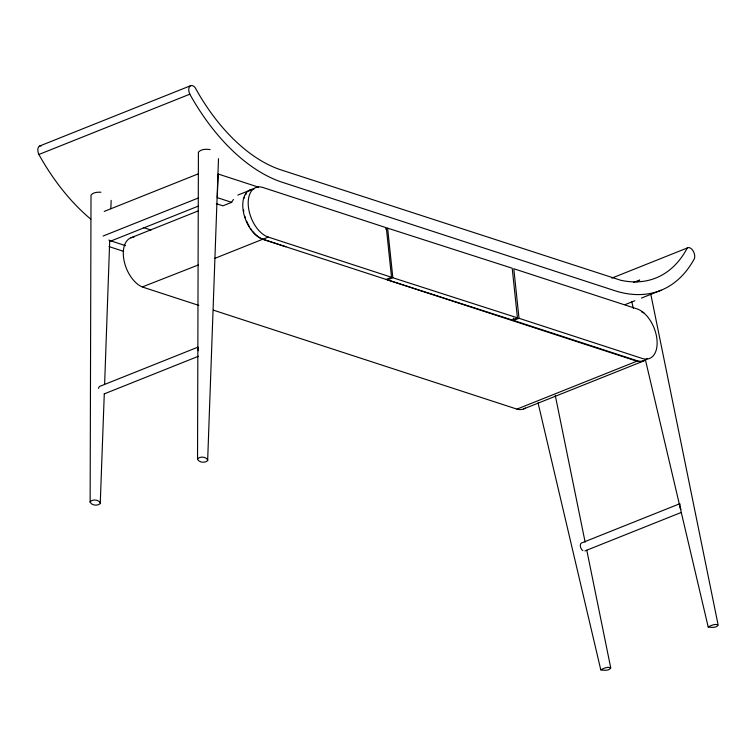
<?xml version="1.0" encoding="UTF-8"?>
<svg xmlns="http://www.w3.org/2000/svg" width="756" height="756" viewBox="0 0 756 756"><rect width="100%" height="100%" fill="white"/><g stroke="black" fill="none" stroke-linecap="round" stroke-linejoin="round"><path stroke-width="1.13" d="M104.29 393.498L100.236 503.628C97.609 506.066 91.674 505.575 90.134 502.145L91.013 195.076C93.328 192.166 97.515 192.109 100.926 192.222M218.503 158.666L207.645 460.725C205.018 463.173 199.074 462.672 197.533 459.251L198.412 152.173C201.209 148.885 206.18 149.036 210.102 149.584M104.63 384.076L109.724 240.417M110.848 208.628L111.141 200.387M90.134 502.145L90.304 501.521C92.931 499.073 98.875 499.574 100.416 503.005M197.533 459.251L197.713 458.618C200.331 456.18 206.275 456.681 207.815 460.102M600.784 669.863C613.116 663.154 613.513 672.32 600.784 669.863L538.045 402.835M708.192 626.96C720.515 620.251 720.912 629.427 708.192 626.96L645.444 359.941M636.854 281.894L639.746 280.07L633.462 282.47M385.484 229.002L387.62 228.142L512.209 268.219L517.425 317.822L512.077 319.977L387.488 279.9L392.836 277.745L517.425 317.822M39.728 145.984L190.663 85.693M90.777 219.136A169.467 98.62 68.2 0 1 38.887 154.479L189.832 94.188A169.467 98.62 68.2 0 0 281.364 181.979L615.45 290.899A169.467 98.62 68.2 0 0 694.367 258.684A6.823 3.969 68.2 0 0 692.912 250.576A6.823 3.969 68.2 0 0 687.308 247.968L611.84 278.113M104.224 211.415L198.535 173.748M103.147 236.014L198.554 197.911M198.516 206.029L110.792 241.069L108.845 240.049M130.93 237.79L198.544 210.782M237.809 195.105L250.897 189.879M233.491 199.471A33.33 19.391 68.2 0 0 231.667 202.343L222.954 205.821L216.31 203.657M133.869 237.167A26.658 15.517 68.2 0 0 123.823 259.346A26.658 15.517 68.2 0 0 142.27 286.949L198.422 264.931M214.78 258.391L262.767 239.227L636.892 361.198L516.915 409.119L213.372 310.149M253.336 189.085A26.658 15.517 68.2 0 0 243.432 212.067A26.658 15.517 68.2 0 0 262.842 239.274L268.267 237.082L391.532 277.272L386.325 227.726L263.06 187.535A26.658 15.517 68.2 0 0 248.384 206.69A26.658 15.517 68.2 0 0 268.267 237.11L268.267 237.11M198.138 347.07L99.669 386.401A4.328 2.523 68.2 0 0 99.159 386.845M386.108 279.436L391.532 277.272M104.309 393.857L198.403 356.274M513.333 318.144L513.579 320.45L519.003 318.285L642.269 358.476A26.658 15.517 68.2 0 0 656.945 339.321A26.658 15.517 68.2 0 0 637.062 308.902L513.797 268.739L519.003 318.285M625.032 304.649L634.87 300.718M641.438 298.091L661.122 290.228M523.587 408.949L643.554 361.028M679.861 503.704L581.392 543.035A4.328 2.523 68.2 0 0 580.438 546.597A4.328 2.523 68.2 0 0 582.848 550.633M584.936 550.926L681.222 512.464M636.316 361.037L637.421 361.349A26.658 15.517 68.2 0 0 646.134 359.487M516.915 409.119L517.444 409.27A26.658 15.517 68.2 0 0 525.354 408.013M258.42 187.129L218.172 174.012L217.265 197.647L231.667 202.343M641.929 312.171L643.81 312.776M513.579 320.45L636.845 360.64A26.658 15.517 68.2 0 0 645.851 359.695M262.842 239.274L285.9 246.768M143.281 227.509L151.02 230.032M109.866 240.55L125.553 245.662M108.996 246.588L123.568 251.342M142.799 287.148L198.809 305.405M262.767 239.227L262.238 239.028A26.658 15.517 68.2 0 1 252.495 231.147M631.714 301.493L633.33 308.363M650.661 293.536L718.2 625.278M555.263 395.388L585.144 542.184M586.798 550.273L610.801 668.181M387.62 228.142L392.836 277.745M681.043 509.412A4.328 2.523 68.2 0 1 680.088 504.403M98.62 388.414A4.328 2.523 68.2 0 1 98.8 387.535M198.403 350.737A4.328 2.523 68.2 0 1 198.365 347.769M647.419 358.382A26.658 15.517 68.2 0 1 646.663 359.091M251.521 229.871A26.658 15.517 68.2 0 1 250.595 228.539M249.697 227.15A26.658 15.517 68.2 0 1 246.626 221.121M245.426 217.926A26.658 15.517 68.2 0 1 244.916 216.301M243.791 211.425A26.658 15.517 68.2 0 1 243.555 209.818M244.216 198.195A26.658 15.517 68.2 0 1 244.613 196.985M245.605 194.793A26.658 15.517 68.2 0 1 246.201 193.819M249.13 190.805A26.658 15.517 68.2 0 1 251.843 189.567M252.825 189.35A26.658 15.517 68.2 0 1 253.836 189.246M38.887 154.479A6.823 3.969 68.2 0 1 41.306 145.88M687.308 247.968A156.379 91.003 68.2 0 1 620.6 280.23L280.089 169.59A156.379 91.003 68.2 0 1 195.067 87.488A6.823 3.969 68.2 0 0 189.633 86.496A6.823 3.969 68.2 0 0 189.832 94.188"/></g></svg>
